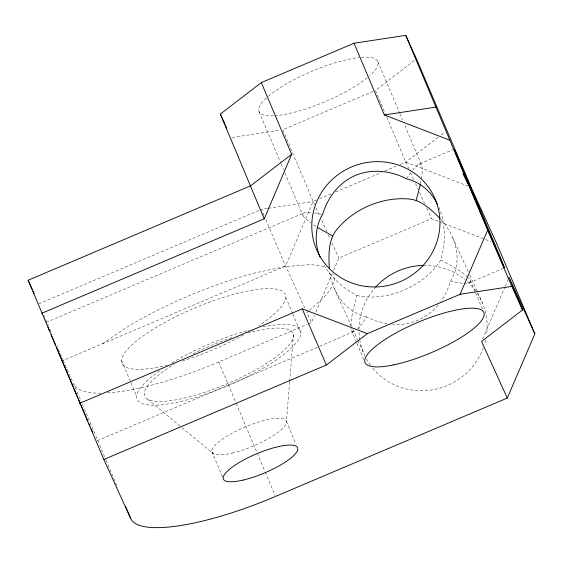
<?xml version="1.0" encoding="UTF-8"?>
<svg xmlns="http://www.w3.org/2000/svg" width="563" height="563" viewBox="0 0 563 563"><rect width="100%" height="100%" fill="white"/><g stroke="black" fill="none" stroke-linecap="round" stroke-linejoin="round"><path stroke-width="0.42" stroke-dasharray="2.81 2.11" d="M350.904 326.16C351.108 315.73 354.289 305.618 356.921 295.603C343.233 288.249 330.924 277.629 323.38 263.906M289.607 382.017L286.426 421.469L296.117 444.411M289.678 381.137L293.414 334.675M420.413 183.925C421.391 177.831 423.306 171.455 421.68 165.318L404.311 124.198M356.921 295.603L364.254 296.771L371.974 297.102L379.941 296.595L388.02 295.251L396.07 293.098L403.967 290.177L411.56 286.525L418.731 282.218L425.346 277.32L431.3 271.915L436.494 266.102L440.829 259.979L442.968 250.859L444.151 241.689L444.341 232.632L443.545 223.828L441.772 215.439L439.056 207.606M441.103 219.633C451.118 230.71 457.585 245.426 457.022 260.514C456.516 267.868 454.32 274.997 450.541 281.324C448.197 288.355 445.41 295.392 440.843 301.304M316.315 200.118L313.084 201.484L285.673 265.996L63.176 360.454L57.011 346.097M308.186 323.964L311.409 322.592L314.492 315.336M315.864 312.113L332.318 273.407M333.69 270.177L338.827 258.086L431.532 218.726L438.88 221.555M482.575 339.046L504.976 286.919M505.321 286.117L508.079 279.705M406.549 178.83L410.251 173.193M387.048 323.697L375.148 320.72L366.626 316.941L362.924 322.585L357.927 328.743M412.609 170.075L416.388 165.825L418.71 164.22L454.109 149.195M438.028 305.202C427.021 318.391 409.744 325.695 392.622 324.485M310.783 212.462L304.09 212.884L302.838 213.996L303.021 215.692L304.632 217.937L310.762 222.997M308.805 310.896L306.87 312.613L311.409 322.592M309.446 310.326L323.598 297.721A141.003 36.257 -22.9 0 0 333.775 274.561M464.011 283.351L469.092 282.886L470.344 281.774L470.161 280.078L468.55 277.833M414.403 60.53L375.493 90.404L385.366 113.775M400.152 164.523L405.796 162.13L438.45 137.062M441.23 134.93L444.7 132.263M319.707 346.308L355.633 330.748M102.403 343.796L125.788 327.891A141.003 36.257 -22.9 0 1 255.581 272.795L284.85 266.63L308.58 264.709A141.003 36.257 -22.9 0 1 325.168 267.165M373.079 91.431L282.788 129.757L314.541 204.679M38.875 303.83L259.754 210.062M319.538 198.746L330.826 193.961M335.661 191.906L381.608 172.398M384.832 171.025L396.12 166.24M46.194 322.367L304.09 212.884M107.336 392.932A141.003 36.257 -22.9 0 0 218.704 361.953L307.377 324.302M97.385 440.688L318.897 346.653M469.092 282.886L504.483 267.861M231.935 137.513L280.205 130.152M267.404 208.451L261.373 209.373L264.11 215.756M268.269 208.324L313.084 201.484M418.71 164.22L420.484 164.051L421.68 165.318M354.472 331.551L352.691 331.72L351.495 330.46L350.904 327.779M314.59 212.955L322.641 214.447M462.399 283.316L450.541 281.324M366.626 316.941C345.773 312.395 332.304 292.183 329.636 271.943M386.732 116.998L405.796 162.13L467.818 186.022M439.696 221.871L491.112 241.675M440.829 259.979C450.196 265.159 460.006 269.987 467.952 277.285M313.415 224.827L317.645 227.551M147.703 399.322L181.307 427.113M181.983 427.669L213.574 453.792M452.786 237.79L468.31 271.922M469.753 275.096L482.385 302.88M405.796 162.13L408.696 168.506M410.504 172.489L414.136 180.463M415.585 183.651L418.119 189.231M419.569 192.419L424.643 203.581M426.824 208.366L431.532 218.726M315.991 207.867L320.34 217.431M321.79 220.619L326.864 231.78M328.313 234.968L330.129 238.951M331.938 242.942L338.827 258.086M334.119 288.165L351.446 326.266M352.895 329.439L357.582 339.763M357.948 340.552L363.719 353.254M304.703 307.848L285.673 265.996L265.476 218.944M63.176 360.454L81.086 401.046M43.668 314.999L48.46 326.16M49.825 329.348L51.198 332.543M377.752 61.311L399.547 112.91M399.885 113.712L402.608 120.165M470.161 280.078L475.278 292.183M475.615 292.992L482.435 309.129M259.086 111.685L280.881 163.284M281.219 164.093L283.604 169.737M284.969 172.961L303.021 215.692M351.495 330.46L356.611 342.557M356.949 343.367L363.768 359.504M285.8 297.355L292.535 313.295M292.873 314.098L300.952 333.219M218.704 361.953L235.813 402.461M236.157 403.27L264.906 471.322M265.25 472.132L275.173 495.63M211.85 451.589L223.208 478.487M121.573 360.51L130.665 382.031M131.003 382.826L136.725 396.373M82.458 404.29L105.724 459.38M106.069 460.189L117.702 487.741M361.312 57.327A64.456 16.573 -22.9 0 1 369.666 75.702M367.231 77.771A64.456 16.573 -22.9 0 1 275.525 115.668M273.752 115.788A64.456 16.573 -22.9 0 1 266.51 97.885M268.347 96.266A64.456 16.573 -22.9 0 1 358.912 57.56M101.002 393.164A141.003 36.257 -22.9 0 1 73.901 384.036M262.977 326.85A88.63 22.787 -22.9 0 1 285.054 353.529A88.63 22.787 -22.9 0 1 166.022 404.227A88.63 22.787 -22.9 0 1 159.547 370.897M171.919 362.903A88.63 22.787 -22.9 0 1 249.951 329.904M247.481 332.979A80.572 20.718 -22.9 0 1 281.648 352.396A80.572 20.718 -22.9 0 1 168.027 400.99A80.572 20.718 -22.9 0 1 173.96 364.43M192.968 353.909A80.572 20.718 -22.9 0 1 232.392 337.526M167.647 365.091A88.63 22.787 -22.9 0 1 135.078 342.163A88.63 22.787 -22.9 0 1 257.192 289.417A88.63 22.787 -22.9 0 1 258.684 325.759M243.476 334.936A88.63 22.787 -22.9 0 1 181.814 361.172M476.974 292.844A64.456 62.289 -24.5 0 1 486.559 334.943M485.679 339.813A64.456 62.289 -24.5 0 1 484.419 344.598M483.364 347.744A64.456 62.289 -24.5 0 1 432.771 389.744A64.456 62.289 -24.5 0 1 372.016 367.245M370.538 365.303A64.456 62.289 -24.5 0 1 366.583 359.117M365.07 356.224A64.456 62.289 -24.5 0 1 359.982 340.77M359.834 339.968A64.456 62.289 -24.5 0 1 358.962 330.2M358.962 329.376A64.456 62.289 -24.5 0 1 375.071 287.742M423.369 265.412A64.456 62.289 -24.5 0 1 464.918 279.572M467.403 281.718A64.456 62.289 -24.5 0 1 476.516 292.169M232.005 453.138A40.29 10.359 -22.9 0 0 286.426 421.469A40.29 10.359 -22.9 0 0 228.979 434.974A40.29 10.359 -22.9 0 0 232.005 453.138"/><path stroke-width="0.84" d="M440.048 218.423C431.42 209.929 421.596 200.034 408.921 198.999C395.388 197.782 381.721 200.4 369.215 205.594C356.724 211.012 345.309 219.077 336.688 229.669C328.053 240.394 328.63 255.637 329.348 268.741M420.216 184.77L416.261 200.175M41.725 313.288L264.223 218.831L291.641 154.318L261.338 82.592L354.043 43.238L405.761 35.349L416.486 58.932L471.083 187.282L496.826 243.878L534.85 333.894L507.284 398.048L275.511 496.439A141.003 36.257 -22.9 0 1 130.707 518.523L103.852 459.471L28.15 280.247L250.648 185.79L291.641 154.318M103.852 459.471L326.35 365.014L367.386 333.641L460.091 294.287L487.664 230.133L405.761 35.349M264.223 218.831L220.344 114.064L261.338 82.592M534.85 333.894L509.107 277.299L522.534 309.981L481.541 341.452L507.284 398.048M79.749 403.305L302.247 308.848L367.386 333.641M354.043 43.238L384.346 114.965L436.058 107.076M460.091 294.287L511.809 286.398L522.534 309.981M384.346 114.965L449.633 140.117M332.346 235.791L317.645 227.551M462.835 173.58L468.571 184.946M437.254 204.031C431.399 191.645 419.984 181.905 406.549 178.83C390.982 170.666 371.918 168.492 355.485 175.41C339.137 182.398 327.49 197.599 322.641 214.447C314.717 227.199 314.386 243.561 320.136 257.221M220.344 114.064L224.996 124.282M225.707 125.852L226.783 128.216M28.15 280.247L32.443 289.685M33.154 291.254L34.23 293.612M487.664 230.133L511.809 286.398M302.247 308.848L326.35 365.014M125.577 506.369L130.707 518.523M92.74 432.567A64.456 0.436 67 0 1 91.157 428.936M89.932 426.121A64.456 0.436 67 0 1 88.947 423.848M87.729 421.025A64.456 0.436 67 0 1 86.765 418.795M86.435 418.035A64.456 0.436 67 0 1 81.037 405.451M80.699 404.656A64.456 0.436 67 0 1 78.201 398.808M77.56 397.323A64.456 0.436 67 0 1 73.669 388.174M73.007 386.626A64.456 0.436 67 0 1 68.074 374.993M67.743 374.226A64.456 0.436 67 0 1 61.416 359.243M61.085 358.455A64.456 0.436 67 0 1 58.482 352.269M58.13 351.432A64.456 0.436 67 0 1 56.757 348.159M55.772 345.795A64.456 0.436 67 0 1 53.907 341.34M53.323 339.939A64.456 0.436 67 0 1 51.184 334.795M49.396 330.453A64.456 0.436 67 0 1 47.975 326.99M375.634 287.116A64.456 62.289 -24.5 0 1 423.369 265.412M367.189 286.595A64.456 62.289 -24.5 0 0 435.199 199.112A64.456 62.289 -24.5 0 0 325.21 187.205A64.456 62.289 -24.5 0 0 367.189 286.595M463.68 172.623A64.456 0.436 67 0 0 504.223 267.39A64.456 0.436 67 0 0 469.985 185.572A64.456 0.436 67 0 0 463.68 172.623M243.364 480.035A40.29 10.359 -22.9 0 0 297.792 448.366A40.29 10.359 -22.9 0 0 240.345 461.871A40.29 10.359 -22.9 0 0 243.364 480.035M393.79 364.852A64.456 16.573 -22.9 0 0 484.187 314.541A64.456 16.573 -22.9 0 0 395.416 333.24A64.456 16.573 -22.9 0 0 393.79 364.852"/></g></svg>
